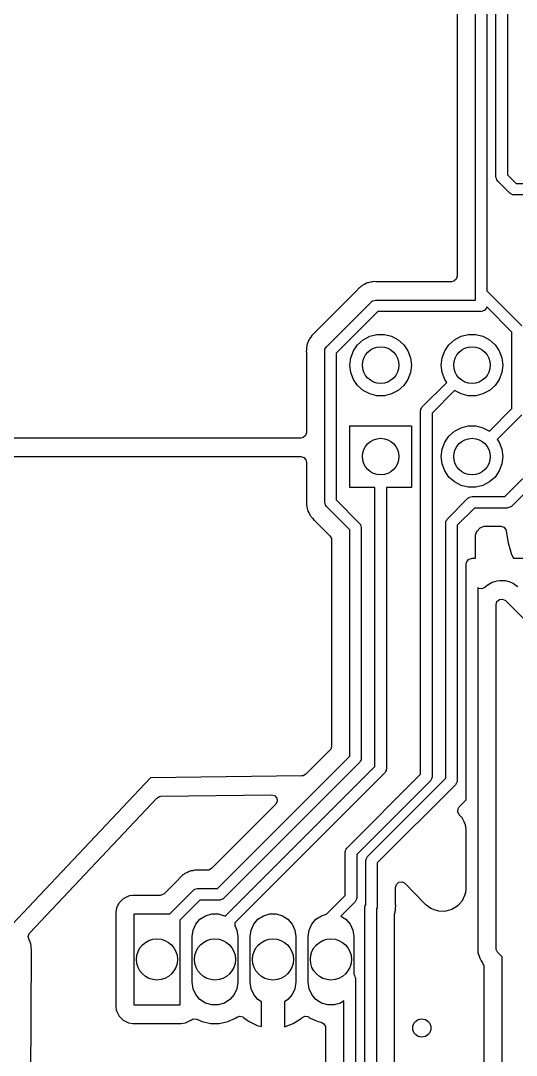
# Model space of a CAD drawing. Extents: x 0.79 to 7.48, y -4.92 to -0.79.
# Drawn here: x 6.343 to 6.77, y -3.193 to -2.302 of the extents above; entities that cross this region are included whole.
import ezdxf

# ---------------------------------------------------------------- set-up
doc = ezdxf.new("R2010")
doc.units = 0
doc.header["$MEASUREMENT"] = 0
doc.layers.add('BLACK', color=7, linetype='CONTINUOUS')

msp = doc.modelspace()

# ---------------------------------------------------------------- linework, layer by layer
at = {"layer": 'BLACK', "linetype": 'CONTINUOUS'}
for p, q in [((6.7628, -1.37191), (6.7628, -2.43443)), ((6.75295, -2.43647), (6.75295, -1.37421)), ((6.74508, -1.38701), (6.74508, -2.3937)), ((6.73524, -2.3937), (6.73524, -1.39193)), ((6.71947, -1.41258), (6.71947, -2.52167)), ((6.73524, -2.54232), (6.73524, -2.3937)), ((6.73524, -2.3937), (6.73524, -2.3937)), ((6.74508, -2.3937), (6.74508, -2.3937)), ((6.74508, -2.3937), (6.74508, -2.53447)), ((6.7533, -2.43764), (6.75295, -2.43647)), ((6.75355, -2.43883), (6.7533, -2.43764)), ((6.7537, -2.43903), (6.75355, -2.43883)), ((6.75373, -2.43913), (6.7537, -2.43903)), ((6.75387, -2.43925), (6.75373, -2.43913)), ((6.75439, -2.43995), (6.75387, -2.43925)), ((6.76477, -2.45033), (6.75439, -2.43995)), ((6.7628, -2.43443), (6.77029, -2.44193)), ((6.76584, -2.45091), (6.76477, -2.45033)), ((6.77029, -2.44193), (6.84557, -2.44193)), ((6.76687, -2.45157), (6.76584, -2.45091)), ((6.76711, -2.45161), (6.76687, -2.45157)), ((6.76721, -2.45166), (6.76711, -2.45161)), ((6.76738, -2.45165), (6.76721, -2.45166)), ((6.76825, -2.45177), (6.76738, -2.45165)), ((6.84353, -2.45177), (6.76825, -2.45177)), ((6.637, -2.53028), (6.63643, -2.5306)), ((6.63769, -2.52981), (6.637, -2.53028)), ((6.6382, -2.5294), (6.63769, -2.52981)), ((6.63972, -2.52874), (6.6382, -2.5294)), ((6.6382, -2.5294), (6.6382, -2.5294)), ((6.63994, -2.52863), (6.63972, -2.52874)), ((6.64139, -2.52782), (6.63994, -2.52863)), ((6.64202, -2.52766), (6.64139, -2.52782)), ((6.64139, -2.52782), (6.64139, -2.52782)), ((6.64281, -2.5274), (6.64202, -2.52766)), ((6.64341, -2.52713), (6.64281, -2.5274)), ((6.64505, -2.52691), (6.64341, -2.52713)), ((6.6453, -2.52686), (6.64505, -2.52691)), ((6.64691, -2.52647), (6.6453, -2.52686)), ((6.6494, -2.52656), (6.64691, -2.52647)), ((6.64691, -2.52647), (6.64691, -2.52647)), ((6.64691, -2.52647), (6.64691, -2.52647)), ((6.71459, -2.52656), (6.6494, -2.52656)), ((6.71661, -2.52611), (6.71459, -2.52656)), ((6.71869, -2.52431), (6.71661, -2.52611)), ((6.71947, -2.52167), (6.71869, -2.52431)), ((6.63287, -2.53416), (6.59586, -2.57117)), ((6.63341, -2.53353), (6.63287, -2.53416)), ((6.63378, -2.53299), (6.63341, -2.53353)), ((6.63507, -2.53194), (6.63378, -2.53299)), ((6.63526, -2.53178), (6.63507, -2.53194)), ((6.63643, -2.5306), (6.63526, -2.53178)), ((6.74508, -2.53447), (6.77513, -2.56453)), ((6.60676, -2.58257), (6.64557, -2.54376)), ((6.64557, -2.54376), (6.64627, -2.54324)), ((6.64627, -2.54324), (6.64639, -2.5431)), ((6.64639, -2.5431), (6.64649, -2.54307)), ((6.64649, -2.54307), (6.64669, -2.54292)), ((6.64669, -2.54292), (6.64788, -2.54267)), ((6.64788, -2.54267), (6.64905, -2.54232)), ((6.64905, -2.54232), (6.73524, -2.54232)), ((6.74493, -2.54825), (6.74488, -2.54863)), ((6.76673, -2.57005), (6.74493, -2.54825)), ((6.65109, -2.55217), (6.61516, -2.58809)), ((6.74016, -2.55217), (6.65109, -2.55217)), ((6.7405, -2.55206), (6.74016, -2.55217)), ((6.74086, -2.55212), (6.7405, -2.55206)), ((6.74181, -2.55168), (6.74086, -2.55212)), ((6.74282, -2.55138), (6.74181, -2.55168)), ((6.74305, -2.55111), (6.74282, -2.55138)), ((6.74338, -2.55096), (6.74305, -2.55111)), ((6.74395, -2.55008), (6.74338, -2.55096)), ((6.74463, -2.54929), (6.74395, -2.55008)), ((6.74469, -2.54893), (6.74463, -2.54929)), ((6.74488, -2.54863), (6.74469, -2.54893)), ((6.76066, -2.71161), (6.90748, -2.5648)), ((6.59303, -2.5745), (6.59203, -2.57582)), ((6.59318, -2.57429), (6.59303, -2.5745)), ((6.59404, -2.57288), (6.59318, -2.57429)), ((6.59586, -2.57117), (6.59404, -2.57288)), ((6.63845, -2.57655), (6.64412, -2.57358)), ((6.64412, -2.57358), (6.65034, -2.57204)), ((6.65034, -2.57204), (6.65675, -2.57204)), ((6.65675, -2.57204), (6.66297, -2.57358)), ((6.66297, -2.57358), (6.66864, -2.57655)), ((6.71719, -2.57655), (6.72286, -2.57358)), ((6.72286, -2.57358), (6.72908, -2.57204)), ((6.72908, -2.57204), (6.73549, -2.57204)), ((6.73549, -2.57204), (6.74171, -2.57358)), ((6.74171, -2.57358), (6.74738, -2.57655)), ((6.91588, -2.57032), (6.76618, -2.72002)), ((6.76673, -2.63576), (6.76673, -2.57005)), ((6.58972, -2.58258), (6.58955, -2.58321)), ((6.58955, -2.58321), (6.58955, -2.58487)), ((6.58988, -2.58176), (6.58972, -2.58258)), ((6.58995, -2.58111), (6.58988, -2.58176)), ((6.59055, -2.57957), (6.58995, -2.58111)), ((6.58995, -2.58111), (6.58995, -2.58111)), ((6.59063, -2.57933), (6.59055, -2.57957)), ((6.59108, -2.57773), (6.59063, -2.57933)), ((6.59142, -2.57717), (6.59108, -2.57773)), ((6.59108, -2.57773), (6.59108, -2.57773)), ((6.59179, -2.57643), (6.59142, -2.57717)), ((6.59203, -2.57582), (6.59179, -2.57643)), ((6.59203, -2.57582), (6.59203, -2.57582)), ((6.60551, -2.58467), (6.60617, -2.58364)), ((6.60617, -2.58364), (6.60676, -2.58257)), ((6.63001, -2.58608), (6.63365, -2.5808)), ((6.63365, -2.5808), (6.63845, -2.57655)), ((6.66864, -2.57655), (6.67343, -2.5808)), ((6.67343, -2.5808), (6.67707, -2.58608)), ((6.70875, -2.58608), (6.71239, -2.5808)), ((6.71239, -2.5808), (6.71719, -2.57655)), ((6.74738, -2.57655), (6.75218, -2.5808)), ((6.75218, -2.5808), (6.75581, -2.58608)), ((6.58953, -2.58512), (6.58936, -2.58677)), ((6.58936, -2.58677), (6.58936, -2.58677)), ((6.58936, -2.58677), (6.58948, -2.58741)), ((6.58948, -2.58741), (6.58955, -2.58824)), ((6.58955, -2.58487), (6.58953, -2.58512)), ((6.58955, -2.58824), (6.58955, -2.6564)), ((6.60531, -2.58605), (6.60544, -2.58518)), ((6.60531, -2.71654), (6.60531, -2.58605)), ((6.60543, -2.58501), (6.60548, -2.58491)), ((6.60544, -2.58518), (6.60543, -2.58501)), ((6.60548, -2.58491), (6.60551, -2.58467)), ((6.61516, -2.58809), (6.61516, -2.7145)), ((6.62697, -2.59843), (6.62774, -2.59207)), ((6.62774, -2.59207), (6.63001, -2.58608)), ((6.67707, -2.58608), (6.67935, -2.59207)), ((6.67935, -2.59207), (6.68012, -2.59843)), ((6.70571, -2.59843), (6.70648, -2.59207)), ((6.70648, -2.59207), (6.70875, -2.58608)), ((6.75581, -2.58608), (6.75809, -2.59207)), ((6.75809, -2.59207), (6.75886, -2.59843)), ((6.62774, -2.60478), (6.62697, -2.59843)), ((6.68012, -2.59843), (6.67935, -2.60478)), ((6.70648, -2.60478), (6.70571, -2.59843)), ((6.75886, -2.59843), (6.75809, -2.60478)), ((6.63001, -2.61078), (6.62774, -2.60478)), ((6.67935, -2.60478), (6.67707, -2.61078)), ((6.70875, -2.61078), (6.70648, -2.60478)), ((6.75809, -2.60478), (6.75581, -2.61078)), ((6.63365, -2.61605), (6.63001, -2.61078)), ((6.63845, -2.6203), (6.63365, -2.61605)), ((6.67343, -2.61605), (6.66864, -2.6203)), ((6.67707, -2.61078), (6.67343, -2.61605)), ((6.68943, -2.63432), (6.71048, -2.61327)), ((6.71048, -2.61327), (6.70875, -2.61078)), ((6.75218, -2.61605), (6.74738, -2.6203)), ((6.75581, -2.61078), (6.75218, -2.61605)), ((6.64412, -2.62327), (6.63845, -2.6203)), ((6.65034, -2.62481), (6.64412, -2.62327)), ((6.65675, -2.62481), (6.65034, -2.62481)), ((6.66297, -2.62327), (6.65675, -2.62481)), ((6.66864, -2.6203), (6.66297, -2.62327)), ((6.71731, -2.62036), (6.69783, -2.63983)), ((6.72286, -2.62327), (6.71731, -2.62036)), ((6.72908, -2.62481), (6.72286, -2.62327)), ((6.73549, -2.62481), (6.72908, -2.62481)), ((6.74171, -2.62327), (6.73549, -2.62481)), ((6.74738, -2.6203), (6.74171, -2.62327)), ((6.68799, -2.6378), (6.68812, -2.63693)), ((6.6881, -2.63675), (6.68816, -2.63665)), ((6.68812, -2.63693), (6.6881, -2.63675)), ((6.68816, -2.63665), (6.68819, -2.63641)), ((6.68819, -2.63641), (6.68885, -2.63538)), ((6.68885, -2.63538), (6.68943, -2.63432)), ((6.74726, -2.65523), (6.76673, -2.63576)), ((6.68799, -2.95082), (6.68799, -2.6378)), ((6.69783, -2.63983), (6.69783, -2.95285)), ((6.77513, -2.64128), (6.75409, -2.66232)), ((6.62697, -2.70374), (6.62697, -2.65059)), ((6.62697, -2.65059), (6.68012, -2.65059)), ((6.68012, -2.65059), (6.68012, -2.70374)), ((6.71239, -2.65954), (6.71719, -2.65529)), ((6.71719, -2.65529), (6.72286, -2.65232)), ((6.72286, -2.65232), (6.72908, -2.65078)), ((6.72908, -2.65078), (6.73549, -2.65078)), ((6.73549, -2.65078), (6.74171, -2.65232)), ((6.74171, -2.65232), (6.74726, -2.65523)), ((6.58467, -2.66128), (6.01906, -2.66128)), ((6.58669, -2.66084), (6.58467, -2.66128)), ((6.58877, -2.65904), (6.58669, -2.66084)), ((6.58955, -2.6564), (6.58877, -2.65904)), ((6.70875, -2.66482), (6.71239, -2.65954)), ((6.75409, -2.66232), (6.75581, -2.66482)), ((6.70571, -2.67717), (6.70648, -2.67081)), ((6.70648, -2.67081), (6.70875, -2.66482)), ((6.75581, -2.66482), (6.75809, -2.67081)), ((6.75809, -2.67081), (6.75886, -2.67717)), ((6.01943, -2.67724), (6.58467, -2.67724)), ((6.58467, -2.67724), (6.5873, -2.67802)), ((6.5873, -2.67802), (6.58911, -2.6801)), ((6.58911, -2.6801), (6.58955, -2.68213)), ((6.70648, -2.68353), (6.70571, -2.67717)), ((6.75886, -2.67717), (6.75809, -2.68353)), ((6.58955, -2.68213), (6.58955, -2.71618)), ((6.70875, -2.68952), (6.70648, -2.68353)), ((6.71239, -2.69479), (6.70875, -2.68952)), ((6.75581, -2.68952), (6.75218, -2.69479)), ((6.75809, -2.68353), (6.75581, -2.68952)), ((6.71719, -2.69904), (6.71239, -2.69479)), ((6.72286, -2.70201), (6.71719, -2.69904)), ((6.74738, -2.69904), (6.74171, -2.70201)), ((6.75218, -2.69479), (6.74738, -2.69904)), ((6.64862, -2.70374), (6.62697, -2.70374)), ((6.64862, -2.94402), (6.64862, -2.70374)), ((6.68012, -2.70374), (6.65846, -2.70374)), ((6.65846, -2.70374), (6.65846, -2.94606)), ((6.72908, -2.70355), (6.72286, -2.70201)), ((6.73549, -2.70355), (6.72908, -2.70355)), ((6.74171, -2.70201), (6.73549, -2.70355)), ((6.58955, -2.71618), (6.58946, -2.71867)), ((6.60566, -2.7177), (6.60531, -2.71654)), ((6.61516, -2.7145), (6.63537, -2.73471)), ((6.71109, -2.73077), (6.7288, -2.71306)), ((6.7288, -2.71306), (6.72951, -2.71253)), ((6.72951, -2.71253), (6.72962, -2.7124)), ((6.72962, -2.7124), (6.72973, -2.71237)), ((6.72973, -2.71237), (6.72992, -2.71222)), ((6.72992, -2.71222), (6.73112, -2.71196)), ((6.73112, -2.71196), (6.73228, -2.71161)), ((6.73228, -2.71161), (6.76066, -2.71161)), ((6.58946, -2.71867), (6.58985, -2.72028)), ((6.58985, -2.72028), (6.5899, -2.72053)), ((6.5899, -2.72053), (6.59013, -2.72217)), ((6.59013, -2.72217), (6.59039, -2.72277)), ((6.59039, -2.72277), (6.59065, -2.72356)), ((6.59065, -2.72356), (6.59081, -2.7242)), ((6.59081, -2.7242), (6.59081, -2.7242)), ((6.59081, -2.7242), (6.59162, -2.72564)), ((6.59162, -2.72564), (6.59173, -2.72587)), ((6.59173, -2.72587), (6.59239, -2.72739)), ((6.60592, -2.71889), (6.60566, -2.7177)), ((6.60607, -2.71909), (6.60592, -2.71889)), ((6.6061, -2.7192), (6.60607, -2.71909)), ((6.60623, -2.71931), (6.6061, -2.7192)), ((6.60676, -2.72002), (6.60623, -2.71931)), ((6.62697, -2.74023), (6.60676, -2.72002)), ((6.73432, -2.72146), (6.71949, -2.73629)), ((6.7627, -2.72146), (6.73432, -2.72146)), ((6.76387, -2.72111), (6.7627, -2.72146)), ((6.76506, -2.72085), (6.76387, -2.72111)), ((6.76526, -2.72071), (6.76506, -2.72085)), ((6.76536, -2.72068), (6.76526, -2.72071)), ((6.76548, -2.72054), (6.76536, -2.72068)), ((6.76618, -2.72002), (6.76548, -2.72054)), ((6.59239, -2.72739), (6.59281, -2.72789)), ((6.59281, -2.72789), (6.59327, -2.72858)), ((6.59327, -2.72858), (6.5936, -2.72915)), ((6.5936, -2.72915), (6.59477, -2.73033)), ((6.59477, -2.73033), (6.59494, -2.73051)), ((6.59494, -2.73051), (6.59598, -2.7318)), ((6.59598, -2.7318), (6.59598, -2.7318)), ((6.59598, -2.7318), (6.59598, -2.7318)), ((6.59598, -2.7318), (6.59652, -2.73218)), ((6.59652, -2.73218), (6.59715, -2.73271)), ((6.59715, -2.73271), (6.60977, -2.74533)), ((6.63537, -2.73471), (6.6359, -2.73541)), ((6.6359, -2.73541), (6.63603, -2.73553)), ((6.70965, -2.73425), (6.70977, -2.73338)), ((6.70965, -2.95422), (6.70965, -2.73425)), ((6.70976, -2.73321), (6.70981, -2.73311)), ((6.70977, -2.73338), (6.70976, -2.73321)), ((6.70981, -2.73311), (6.70984, -2.73287)), ((6.70984, -2.73287), (6.7105, -2.73184)), ((6.7105, -2.73184), (6.71109, -2.73077)), ((6.62697, -2.93506), (6.62697, -2.74023)), ((6.63603, -2.73553), (6.63606, -2.73563)), ((6.63606, -2.73563), (6.63621, -2.73583)), ((6.63621, -2.73583), (6.63647, -2.73702)), ((6.63647, -2.73702), (6.63681, -2.73819)), ((6.63681, -2.73819), (6.63681, -2.93709)), ((6.71949, -2.73629), (6.71949, -2.95626)), ((6.73526, -2.74484), (6.73603, -2.7422)), ((6.73603, -2.7422), (6.73669, -2.74139)), ((6.73669, -2.74139), (6.73942, -2.73865)), ((6.73942, -2.73865), (6.74184, -2.73734)), ((6.74184, -2.73734), (6.74288, -2.73722)), ((6.74288, -2.73722), (6.75698, -2.73722)), ((6.75698, -2.73722), (6.75962, -2.738)), ((6.75962, -2.738), (6.76142, -2.74008)), ((6.76142, -2.74008), (6.76181, -2.74138)), ((6.76181, -2.74138), (6.76335, -2.75159)), ((6.60977, -2.74533), (6.61109, -2.74774)), ((6.61109, -2.74774), (6.6112, -2.74878)), ((6.6112, -2.74878), (6.6112, -2.9265)), ((6.73526, -2.76476), (6.73526, -2.74484)), ((6.76335, -2.75159), (6.76335, -2.75159)), ((6.76335, -2.75159), (6.76639, -2.76146)), ((6.76639, -2.76146), (6.76639, -2.76146)), ((6.76639, -2.76146), (6.76798, -2.76476)), ((6.72736, -2.76969), (6.72756, -2.7683)), ((6.72736, -2.97272), (6.72736, -2.76969)), ((6.72756, -2.7683), (6.72776, -2.768)), ((6.72776, -2.768), (6.72781, -2.76764)), ((6.72781, -2.76764), (6.72849, -2.76685)), ((6.72849, -2.76685), (6.72906, -2.76597)), ((6.72906, -2.76597), (6.72939, -2.76582)), ((6.72939, -2.76582), (6.72962, -2.76554)), ((6.72962, -2.76554), (6.73063, -2.76525)), ((6.73063, -2.76525), (6.73158, -2.76481)), ((6.73158, -2.76481), (6.73194, -2.76486)), ((6.73194, -2.76486), (6.73228, -2.76476)), ((6.73228, -2.76476), (6.73526, -2.76476)), ((6.76798, -2.76476), (6.79078, -2.76476)), ((6.74537, -2.78825), (6.74333, -2.79002)), ((6.74961, -2.78561), (6.74537, -2.78825)), ((6.74537, -2.78825), (6.74537, -2.78825)), ((6.75355, -2.78452), (6.74961, -2.78561)), ((6.75628, -2.78412), (6.75355, -2.78452)), ((6.76127, -2.7842), (6.75628, -2.78412)), ((6.75628, -2.78412), (6.75628, -2.78412)), ((6.76231, -2.78452), (6.76127, -2.7842)), ((6.76518, -2.7854), (6.76231, -2.78452)), ((6.76768, -2.78655), (6.76518, -2.7854)), ((6.76518, -2.7854), (6.76518, -2.7854)), ((6.76961, -2.78783), (6.76768, -2.78655)), ((6.77185, -2.78931), (6.76961, -2.78783)), ((6.73811, -2.79077), (6.7372, -2.78998)), ((6.7372, -2.78998), (6.7372, -3.10337)), ((6.74083, -2.79116), (6.73811, -2.79077)), ((6.74333, -2.79002), (6.74083, -2.79116)), ((6.75297, -2.80476), (6.75375, -2.80212)), ((6.75297, -2.94409), (6.75297, -2.80476)), ((6.75375, -2.80212), (6.75583, -2.80032)), ((6.75583, -2.80032), (6.75855, -2.79993)), ((6.75855, -2.79993), (6.76105, -2.80107)), ((6.76105, -2.80107), (6.76131, -2.80131)), ((6.76131, -2.80131), (6.80775, -2.84775)), ((6.60977, -2.92995), (6.58902, -2.95071)), ((6.61043, -2.92914), (6.60977, -2.92995)), ((6.6112, -2.9265), (6.61043, -2.92914)), ((6.51281, -3.04921), (6.62697, -2.93506)), ((6.63595, -2.9395), (6.63537, -2.94057)), ((6.63661, -2.93848), (6.63595, -2.9395)), ((6.63665, -2.93823), (6.63661, -2.93848)), ((6.6367, -2.93814), (6.63665, -2.93823)), ((6.63681, -2.93709), (6.63669, -2.93796)), ((6.63669, -2.93796), (6.6367, -2.93814)), ((6.63537, -2.94057), (6.51833, -3.05761)), ((6.51953, -3.07311), (6.64862, -2.94402)), ((6.65761, -2.94847), (6.65702, -2.94954)), ((6.65827, -2.94745), (6.65761, -2.94847)), ((6.6583, -2.9472), (6.65827, -2.94745)), ((6.65835, -2.94711), (6.6583, -2.9472)), ((6.65846, -2.94606), (6.65834, -2.94693)), ((6.65834, -2.94693), (6.65835, -2.94711)), ((6.75297, -3.10066), (6.75297, -2.94409)), ((6.45502, -2.95385), (6.33589, -3.08002)), ((6.58563, -2.95214), (6.45502, -2.95385)), ((6.65702, -2.94954), (6.52776, -3.07881)), ((6.5866, -2.95203), (6.58563, -2.95214)), ((6.58902, -2.95071), (6.5866, -2.95203)), ((6.62447, -3.01434), (6.68799, -2.95082)), ((6.69639, -2.95633), (6.63287, -3.01985)), ((6.64219, -3.02167), (6.70965, -2.95422)), ((6.69698, -2.95527), (6.69639, -2.95633)), ((6.69764, -2.95424), (6.69698, -2.95527)), ((6.69767, -2.95399), (6.69764, -2.95424)), ((6.69772, -2.9539), (6.69767, -2.95399)), ((6.69783, -2.95285), (6.69771, -2.95372)), ((6.69771, -2.95372), (6.69772, -2.9539)), ((6.71929, -2.95764), (6.71863, -2.95867)), ((6.71932, -2.9574), (6.71929, -2.95764)), ((6.71938, -2.9573), (6.71932, -2.9574)), ((6.71949, -2.95626), (6.71936, -2.95713)), ((6.71936, -2.95713), (6.71938, -2.9573)), ((6.71805, -2.95974), (6.65059, -3.02719)), ((6.71863, -2.95867), (6.71805, -2.95974)), ((6.35095, -3.08732), (6.46057, -2.97122)), ((6.46057, -2.97122), (6.46294, -2.96984)), ((6.46294, -2.96984), (6.46405, -2.96969)), ((6.46405, -2.96969), (6.55943, -2.96845)), ((6.55943, -2.96845), (6.56208, -2.96919)), ((6.56208, -2.96919), (6.56391, -2.97124)), ((6.56433, -2.97396), (6.56322, -2.97648)), ((6.56391, -2.97124), (6.56433, -2.97396)), ((6.72129, -2.97879), (6.72736, -2.97272)), ((6.56294, -2.97678), (6.50771, -3.03201)), ((6.56322, -2.97648), (6.56294, -2.97678)), ((6.71995, -2.98322), (6.72019, -2.98047)), ((6.72124, -2.98565), (6.71995, -2.98322)), ((6.72019, -2.98047), (6.72129, -2.97879)), ((6.72367, -2.98815), (6.72124, -2.98565)), ((6.72558, -2.99177), (6.72367, -2.98815)), ((6.72654, -2.99435), (6.72558, -2.99177)), ((6.72734, -2.9983), (6.72654, -2.99435)), ((6.72654, -2.99435), (6.72654, -2.99435)), ((6.72736, -2.99838), (6.72734, -2.9983)), ((6.72736, -3.04959), (6.72736, -2.99838)), ((6.62303, -3.01781), (6.62316, -3.01695)), ((6.62303, -3.05505), (6.62303, -3.01781)), ((6.62314, -3.01677), (6.6232, -3.01667)), ((6.62316, -3.01695), (6.62314, -3.01677)), ((6.6232, -3.01667), (6.62323, -3.01643)), ((6.62323, -3.01643), (6.62389, -3.0154)), ((6.62389, -3.0154), (6.62447, -3.01434)), ((6.63287, -3.01985), (6.63287, -3.05709)), ((6.64075, -3.02515), (6.64087, -3.02428)), ((6.64075, -3.06291), (6.64075, -3.02515)), ((6.64086, -3.02411), (6.64091, -3.02401)), ((6.64087, -3.02428), (6.64086, -3.02411)), ((6.64091, -3.02401), (6.64095, -3.02377)), ((6.64095, -3.02377), (6.64161, -3.02274)), ((6.64161, -3.02274), (6.64219, -3.02167)), ((6.65059, -3.02719), (6.65059, -3.06443)), ((6.48293, -3.03749), (6.48175, -3.03867)), ((6.4835, -3.03717), (6.48293, -3.03749)), ((6.48293, -3.03749), (6.48293, -3.03749)), ((6.48419, -3.0367), (6.4835, -3.03717)), ((6.48469, -3.03629), (6.48419, -3.0367)), ((6.48622, -3.03563), (6.48469, -3.03629)), ((6.48469, -3.03629), (6.48469, -3.03629)), ((6.48644, -3.03552), (6.48622, -3.03563)), ((6.48788, -3.03471), (6.48644, -3.03552)), ((6.48852, -3.03455), (6.48788, -3.03471)), ((6.48788, -3.03471), (6.48788, -3.03471)), ((6.48931, -3.03429), (6.48852, -3.03455)), ((6.48991, -3.03402), (6.48931, -3.03429)), ((6.49155, -3.0338), (6.48991, -3.03402)), ((6.4918, -3.03375), (6.49155, -3.0338)), ((6.49341, -3.03336), (6.4918, -3.03375)), ((6.4959, -3.03344), (6.49341, -3.03336)), ((6.49341, -3.03336), (6.49341, -3.03336)), ((6.49341, -3.03336), (6.49341, -3.03336)), ((6.50426, -3.03344), (6.4959, -3.03344)), ((6.5053, -3.03333), (6.50426, -3.03344)), ((6.50771, -3.03201), (6.5053, -3.03333)), ((6.47937, -3.04105), (6.46675, -3.05367)), ((6.4799, -3.04042), (6.47937, -3.04105)), ((6.48028, -3.03988), (6.4799, -3.04042)), ((6.48157, -3.03883), (6.48028, -3.03988)), ((6.48175, -3.03867), (6.48157, -3.03883)), ((6.66636, -3.04826), (6.66713, -3.04562)), ((6.66713, -3.04562), (6.66921, -3.04382)), ((6.66921, -3.04382), (6.67193, -3.04343)), ((6.67193, -3.04343), (6.67444, -3.04457)), ((6.67444, -3.04457), (6.67475, -3.04486)), ((6.67475, -3.04486), (6.69199, -3.06265)), ((6.43601, -3.05568), (6.43156, -3.05795)), ((6.43684, -3.05555), (6.43601, -3.05568)), ((6.4397, -3.0551), (6.43684, -3.05555)), ((6.4633, -3.0551), (6.4397, -3.0551)), ((6.46434, -3.05499), (6.4633, -3.0551)), ((6.46675, -3.05367), (6.46434, -3.05499)), ((6.47185, -3.07087), (6.49207, -3.05065)), ((6.49207, -3.05065), (6.49277, -3.05013)), ((6.49277, -3.05013), (6.49288, -3.04999)), ((6.49288, -3.04999), (6.49299, -3.04996)), ((6.49299, -3.04996), (6.49319, -3.04981)), ((6.49319, -3.04981), (6.49438, -3.04956)), ((6.49438, -3.04956), (6.49555, -3.04921)), ((6.49555, -3.04921), (6.51281, -3.04921)), ((6.60715, -3.07093), (6.62303, -3.05505)), ((6.66636, -3.06224), (6.66636, -3.04826)), ((6.724, -3.05954), (6.72614, -3.05503)), ((6.72614, -3.05503), (6.72691, -3.05239)), ((6.72691, -3.05239), (6.72729, -3.04974)), ((6.72729, -3.04974), (6.72736, -3.04959)), ((6.42775, -3.06203), (6.42576, -3.06593)), ((6.42803, -3.06148), (6.42775, -3.06203)), ((6.43156, -3.05795), (6.42803, -3.06148)), ((6.42803, -3.06148), (6.42803, -3.06148)), ((6.42803, -3.06148), (6.42803, -3.06148)), ((6.43156, -3.05795), (6.43156, -3.05795)), ((6.43156, -3.05795), (6.43156, -3.05795)), ((6.43156, -3.05795), (6.43156, -3.05795)), ((6.49758, -3.05906), (6.48031, -3.07632)), ((6.51485, -3.05906), (6.49758, -3.05906)), ((6.51602, -3.05871), (6.51485, -3.05906)), ((6.51721, -3.05845), (6.51602, -3.05871)), ((6.51741, -3.0583), (6.51721, -3.05845)), ((6.51751, -3.05827), (6.51741, -3.0583)), ((6.51763, -3.05814), (6.51751, -3.05827)), ((6.51833, -3.05761), (6.51763, -3.05814)), ((6.63143, -3.06057), (6.61914, -3.07286)), ((6.63202, -3.0595), (6.63143, -3.06057)), ((6.63267, -3.05847), (6.63202, -3.0595)), ((6.63271, -3.05823), (6.63267, -3.05847)), ((6.63276, -3.05813), (6.63271, -3.05823)), ((6.63287, -3.05709), (6.63275, -3.05796)), ((6.63275, -3.05796), (6.63276, -3.05813)), ((6.63996, -3.06521), (6.64009, -3.06434)), ((6.64007, -3.06417), (6.64012, -3.06407)), ((6.64009, -3.06434), (6.64007, -3.06417)), ((6.64012, -3.06407), (6.64016, -3.06383)), ((6.64016, -3.06383), (6.64075, -3.06291)), ((6.65059, -3.06443), (6.65047, -3.06529)), ((6.66643, -3.06307), (6.66636, -3.06224)), ((6.66637, -3.06536), (6.66647, -3.0644)), ((6.66654, -3.06371), (6.66643, -3.06307)), ((6.66647, -3.0644), (6.66654, -3.06371)), ((6.69199, -3.06265), (6.69242, -3.06307)), ((6.69242, -3.06307), (6.69255, -3.06318)), ((6.69255, -3.06318), (6.69272, -3.06334)), ((6.69272, -3.06334), (6.69272, -3.06334)), ((6.69272, -3.06334), (6.69688, -3.0661)), ((6.71496, -3.06704), (6.7192, -3.0644)), ((6.7192, -3.0644), (6.72127, -3.0626)), ((6.72127, -3.0626), (6.724, -3.05954)), ((6.42576, -3.06593), (6.42518, -3.06962)), ((6.42518, -3.06962), (6.42518, -3.15085)), ((6.44094, -3.14961), (6.44094, -3.07087)), ((6.44094, -3.07087), (6.47185, -3.07087)), ((6.49774, -3.07567), (6.50245, -3.07265)), ((6.50245, -3.07265), (6.50783, -3.07107)), ((6.50783, -3.07107), (6.51343, -3.07107)), ((6.51343, -3.07107), (6.51881, -3.07265)), ((6.51881, -3.07265), (6.51953, -3.07311)), ((6.54774, -3.07567), (6.55245, -3.07265)), ((6.55245, -3.07265), (6.55783, -3.07107)), ((6.55783, -3.07107), (6.56343, -3.07107)), ((6.56343, -3.07107), (6.56881, -3.07265)), ((6.56881, -3.07265), (6.57352, -3.07567)), ((6.59774, -3.07567), (6.60245, -3.07265)), ((6.60245, -3.07265), (6.60693, -3.07133)), ((6.60693, -3.07133), (6.60715, -3.07093)), ((6.61914, -3.07286), (6.62352, -3.07567)), ((6.63996, -4.11142), (6.63996, -3.06521)), ((6.65039, -3.06581), (6.6498, -3.06673)), ((6.6498, -3.06673), (6.6498, -4.10938)), ((6.65043, -3.06557), (6.65039, -3.06581)), ((6.65048, -3.06547), (6.65043, -3.06557)), ((6.65047, -3.06529), (6.65048, -3.06547)), ((6.66557, -3.07128), (6.66591, -3.06949)), ((6.66557, -3.36171), (6.66557, -3.07128)), ((6.66591, -3.06949), (6.66592, -3.06946)), ((6.66592, -3.06946), (6.66596, -3.06937)), ((6.66596, -3.06937), (6.66603, -3.06872)), ((6.66603, -3.06872), (6.66618, -3.0679)), ((6.66618, -3.0679), (6.66636, -3.06727)), ((6.66636, -3.06561), (6.66637, -3.06536)), ((6.66636, -3.06727), (6.66636, -3.06561)), ((6.69688, -3.0661), (6.69688, -3.0661)), ((6.69688, -3.0661), (6.69688, -3.0661)), ((6.69688, -3.0661), (6.69939, -3.06725)), ((6.69939, -3.06725), (6.7033, -3.06846)), ((6.7033, -3.06846), (6.7038, -3.06846)), ((6.7038, -3.06846), (6.70829, -3.06853)), ((6.70829, -3.06853), (6.71101, -3.06814)), ((6.70829, -3.06853), (6.70829, -3.06853)), ((6.70829, -3.06853), (6.70829, -3.06853)), ((6.71101, -3.06814), (6.71496, -3.06704)), ((6.48031, -3.07632), (6.48031, -3.14961)), ((6.49174, -3.08501), (6.49407, -3.07991)), ((6.49407, -3.07991), (6.49774, -3.07567)), ((6.52776, -3.07881), (6.52776, -3.08115)), ((6.52776, -3.08115), (6.52952, -3.08501)), ((6.54174, -3.08501), (6.54407, -3.07991)), ((6.54407, -3.07991), (6.54774, -3.07567)), ((6.57352, -3.07567), (6.57719, -3.07991)), ((6.57719, -3.07991), (6.57952, -3.08501)), ((6.59174, -3.08501), (6.59407, -3.07991)), ((6.59407, -3.07991), (6.59774, -3.07567)), ((6.62352, -3.07567), (6.62719, -3.07991)), ((6.62719, -3.07991), (6.62952, -3.08501)), ((6.34962, -3.09059), (6.35044, -3.08796)), ((6.35035, -3.09324), (6.34962, -3.09059)), ((6.35044, -3.08796), (6.35095, -3.08732)), ((6.49094, -3.09055), (6.49174, -3.08501)), ((6.49094, -3.12992), (6.49094, -3.09055)), ((6.52952, -3.08501), (6.53031, -3.09055)), ((6.53031, -3.09055), (6.53031, -3.12992)), ((6.54094, -3.09055), (6.54174, -3.08501)), ((6.54094, -3.12992), (6.54094, -3.09055)), ((6.57952, -3.08501), (6.58031, -3.09055)), ((6.58031, -3.09055), (6.58031, -3.12992)), ((6.59094, -3.09055), (6.59174, -3.08501)), ((6.59094, -3.12992), (6.59094, -3.09055)), ((6.62952, -3.08501), (6.63031, -3.09055)), ((6.63031, -3.09055), (6.63031, -3.12298)), ((6.35093, -3.09417), (6.35035, -3.09324)), ((6.35182, -3.09702), (6.35093, -3.09417)), ((6.35212, -3.09842), (6.35182, -3.09702)), ((6.35182, -3.09702), (6.35182, -3.09702)), ((6.35226, -3.09907), (6.35212, -3.09842)), ((6.35261, -3.10249), (6.35226, -3.09907)), ((6.75307, -3.10162), (6.75297, -3.10066)), ((6.35165, -3.25797), (6.35261, -3.10249)), ((6.7372, -3.10337), (6.73733, -3.10432)), ((6.73733, -3.10432), (6.73894, -3.10905)), ((6.73894, -3.10905), (6.73894, -3.10905)), ((6.73894, -3.10905), (6.73894, -3.10905)), ((6.73894, -3.10905), (6.74022, -3.11148)), ((6.75435, -3.10405), (6.75307, -3.10162)), ((6.7583, -3.10813), (6.75435, -3.10405)), ((6.75859, -3.63818), (6.7583, -3.10813)), ((6.74022, -3.11148), (6.74141, -3.11313)), ((6.74141, -3.11313), (6.74234, -3.11573)), ((6.74234, -3.11573), (6.74234, -3.116)), ((6.74234, -3.116), (6.74248, -3.36123)), ((6.63031, -3.12298), (6.63078, -3.1236)), ((6.63078, -3.1236), (6.63091, -3.12372)), ((6.63091, -3.12372), (6.63094, -3.12382)), ((6.63094, -3.12382), (6.63109, -3.12402)), ((6.63109, -3.12402), (6.63135, -3.12521)), ((6.63135, -3.12521), (6.63169, -3.12638)), ((6.63169, -3.12638), (6.63169, -3.96378)), ((6.49174, -3.13547), (6.49094, -3.12992)), ((6.49407, -3.14056), (6.49174, -3.13547)), ((6.52952, -3.13547), (6.52719, -3.14056)), ((6.53031, -3.12992), (6.52952, -3.13547)), ((6.54174, -3.13547), (6.54094, -3.12992)), ((6.54407, -3.14056), (6.54174, -3.13547)), ((6.57952, -3.13547), (6.57719, -3.14056)), ((6.58031, -3.12992), (6.57952, -3.13547)), ((6.59174, -3.13547), (6.59094, -3.12992)), ((6.59407, -3.14056), (6.59174, -3.13547)), ((6.49774, -3.1448), (6.49407, -3.14056)), ((6.50245, -3.14783), (6.49774, -3.1448)), ((6.52352, -3.1448), (6.51881, -3.14783)), ((6.52719, -3.14056), (6.52352, -3.1448)), ((6.54774, -3.1448), (6.54407, -3.14056)), ((6.55079, -3.14676), (6.54774, -3.1448)), ((6.57352, -3.1448), (6.57047, -3.14676)), ((6.57719, -3.14056), (6.57352, -3.1448)), ((6.59774, -3.1448), (6.59407, -3.14056)), ((6.60245, -3.14783), (6.59774, -3.1448)), ((6.42518, -3.15085), (6.4256, -3.15353)), ((6.4256, -3.15353), (6.42576, -3.15454)), ((6.48031, -3.14961), (6.44094, -3.14961)), ((6.50783, -3.14941), (6.50245, -3.14783)), ((6.51343, -3.14941), (6.50783, -3.14941)), ((6.51881, -3.14783), (6.51343, -3.14941)), ((6.55079, -3.16804), (6.55079, -3.14676)), ((6.57047, -3.14676), (6.57047, -3.16824)), ((6.60783, -3.14941), (6.60245, -3.14783)), ((6.61343, -3.14941), (6.60783, -3.14941)), ((6.61881, -3.14783), (6.61343, -3.14941)), ((6.62185, -3.14587), (6.61881, -3.14783)), ((6.62185, -3.96174), (6.62185, -3.14587)), ((6.42576, -3.15454), (6.42803, -3.15899)), ((6.42803, -3.15899), (6.42803, -3.15899)), ((6.42803, -3.15899), (6.42803, -3.15899)), ((6.42803, -3.15899), (6.43156, -3.16252)), ((6.43156, -3.16252), (6.43156, -3.16252)), ((6.43156, -3.16252), (6.43156, -3.16252)), ((6.43156, -3.16252), (6.43601, -3.16479)), ((6.48525, -3.16479), (6.4897, -3.16252)), ((6.4897, -3.16252), (6.49001, -3.1623)), ((6.4897, -3.16252), (6.4897, -3.16252)), ((6.49001, -3.1623), (6.49009, -3.16241)), ((6.49009, -3.16241), (6.49189, -3.16142)), ((6.49189, -3.16142), (6.49464, -3.16162)), ((6.49464, -3.16162), (6.49492, -3.16173)), ((6.49492, -3.16173), (6.49961, -3.16382)), ((6.52165, -3.16382), (6.52845, -3.16079)), ((6.52845, -3.16079), (6.52948, -3.16004)), ((6.52948, -3.16004), (6.53207, -3.15912)), ((6.53207, -3.15912), (6.53475, -3.15974)), ((6.53475, -3.15974), (6.53534, -3.16013)), ((6.53534, -3.16013), (6.5397, -3.1635)), ((6.57806, -3.16545), (6.58485, -3.16121)), ((6.58485, -3.16121), (6.5856, -3.1605)), ((6.5856, -3.1605), (6.58805, -3.15924)), ((6.58805, -3.15924), (6.59079, -3.15951)), ((6.59079, -3.15951), (6.59184, -3.16009)), ((6.59184, -3.16009), (6.59201, -3.16021)), ((6.59201, -3.16021), (6.59281, -3.16079)), ((6.59281, -3.16079), (6.59669, -3.16252)), ((6.59669, -3.16252), (6.59961, -3.16382)), ((6.43601, -3.16479), (6.43601, -3.16479)), ((6.43601, -3.16479), (6.4397, -3.16537)), ((6.4397, -3.16537), (6.4397, -3.16537)), ((6.4397, -3.16537), (6.48156, -3.16537)), ((6.48156, -3.16537), (6.48525, -3.16479)), ((6.49961, -3.16382), (6.5069, -3.16537)), ((6.5069, -3.16537), (6.5069, -3.16537)), ((6.5069, -3.16537), (6.51436, -3.16537)), ((6.51436, -3.16537), (6.52165, -3.16382)), ((6.51436, -3.16537), (6.51436, -3.16537)), ((6.5397, -3.1635), (6.54689, -3.16703)), ((6.54689, -3.16703), (6.55079, -3.16804)), ((6.57047, -3.16824), (6.57055, -3.16823)), ((6.57055, -3.16823), (6.57806, -3.16545)), ((6.57055, -3.16823), (6.57055, -3.16823)), ((6.57806, -3.16545), (6.57806, -3.16545)), ((6.59961, -3.16382), (6.60222, -3.16438)), ((6.60222, -3.16438), (6.60464, -3.16568)), ((6.60464, -3.16568), (6.60597, -3.16809)), ((6.60597, -3.16809), (6.60608, -3.16915)), ((6.60608, -3.16915), (6.60608, -3.22869))]:
    msp.add_line(p, q, dxfattribs=at)
at = {"layer": 'BLACK'}
for centre, radius in [((6.65354, -2.59843), 0.015748), ((6.73228, -2.59843), 0.015748), ((6.65354, -2.67717), 0.015748), ((6.73228, -2.67717), 0.015748), ((6.46063, -3.11024), 0.017716), ((6.51063, -3.11024), 0.017716), ((6.56063, -3.11024), 0.017716), ((6.61063, -3.11024), 0.017716), ((6.68898, -3.16929), 0.007874)]:
    msp.add_circle(centre, radius, dxfattribs=at)

doc.saveas('drawing.dxf')
